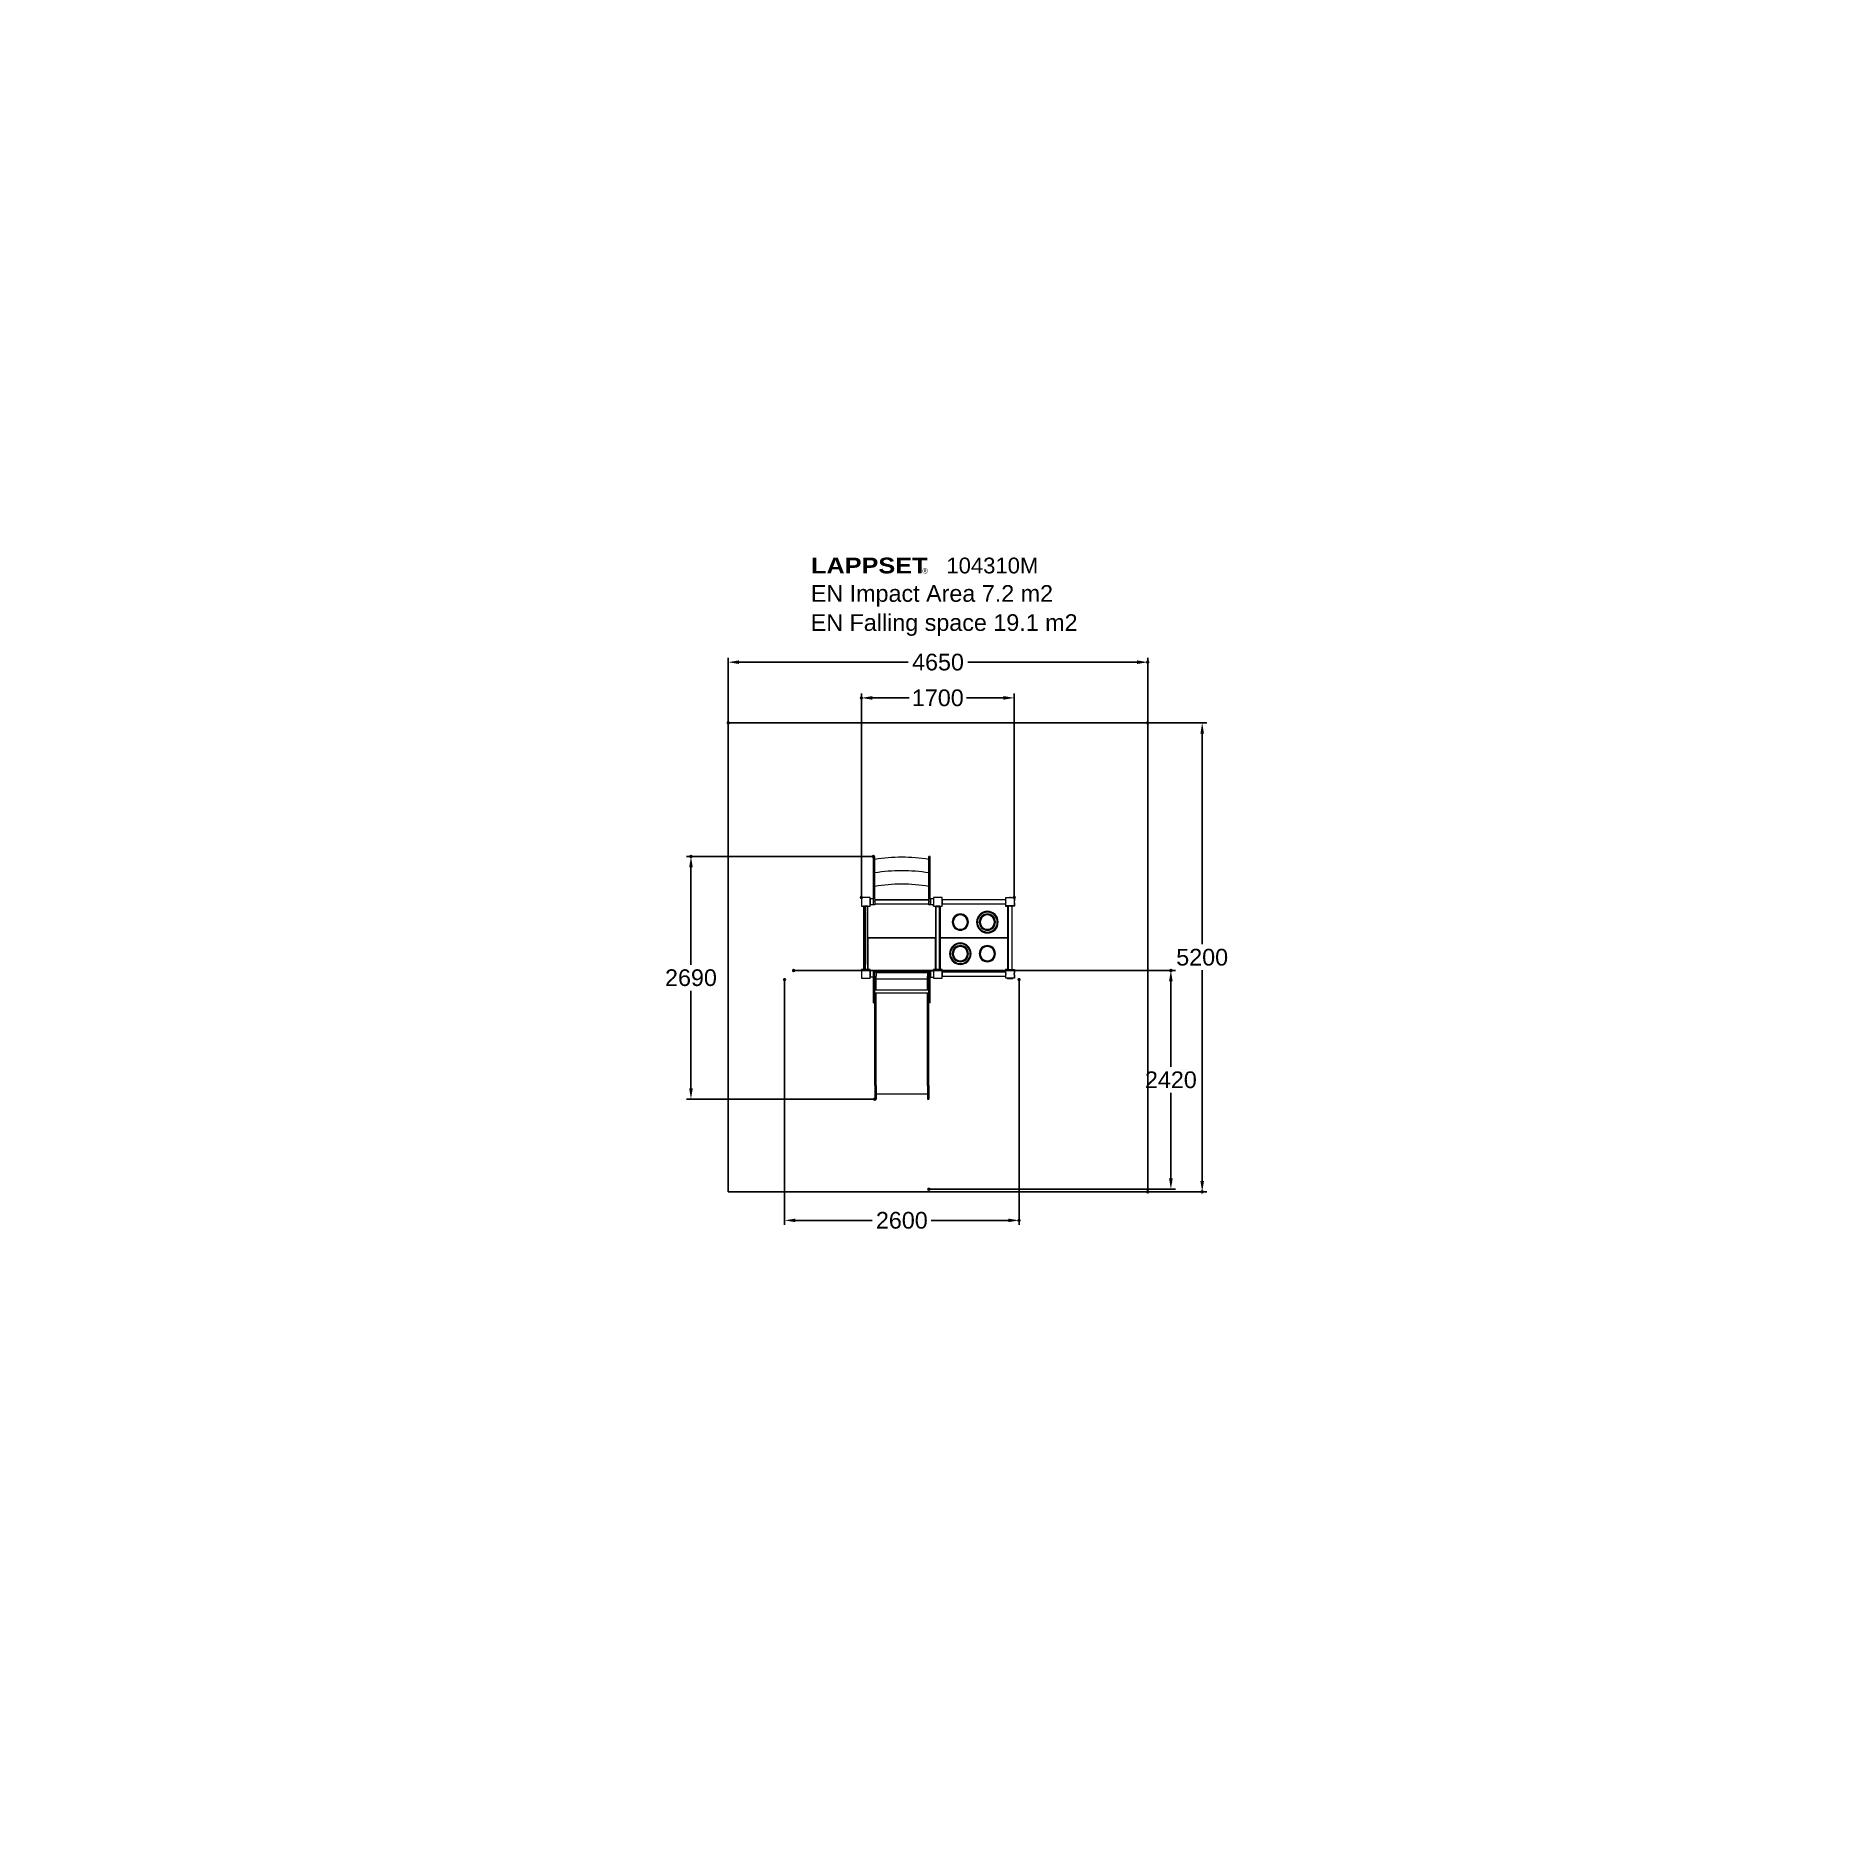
# Model space of a CAD drawing. Extents: x -10000 to 10000, y -10000 to 10000.
import ezdxf

# ---------------------------------------------------------------- set-up
doc = ezdxf.new("R2010")
doc.units = 0
doc.header["$LTSCALE"] = 5
doc.header["$PDMODE"] = 33
doc.header["$PDSIZE"] = 20
for name, color, linetype in [('Lg_txt', 4, 'CONTINUOUS'), ('REFERENCE', 9, 'CONTINUOUS'), ('REVIEW_REQUIRED', 30, 'CONTINUOUS')]:
    doc.layers.add(name, color=color, linetype=linetype)
doc.styles.add('LG1', font='arial.ttf', dxfattribs={"height": 185})
doc.styles.add('LG2', font='ariblk.ttf', dxfattribs={"height": 185})
doc.dimstyles.new('LG_DIM', dxfattribs={"dimtxt": 185, "dimasz": 120, "dimexe": 50, "dimexo": 1, "dimgap": 50, "dimtad": 1, "dimdec": 0, "dimrnd": 10, "dimtxsty": 'LG1', "dimcen": 2.5, "dimclrt": 4, "dimadec": 4, "dimazin": 3, "dimtfac": 1, "dimtdec": 0, "dimtmove": 0, "dimatfit": 3, "dimarcsym": 0})

# ---------------------------------------------------------------- blocks, each defined once
blk = doc.blocks.new('prodnum')
at = {"layer": 'REVIEW_REQUIRED'}
for s, height, style, p in [('LAPPSET', 175, 'LG2', (0, 0)), ('®', 60, 'LG1', (1233, -2))]:
    blk.add_text(s, height=height, dxfattribs=dict(at, style=style)).set_placement(p)
at = {"layer": 'REVIEW_REQUIRED', "style": 'LG1'}
blk.add_attdef('PRODNUM', (1500, 0), '', height=175, dxfattribs=at)
blk = doc.blocks.new('*D4')
at = {"layer": 'REFERENCE', "color": 0}
for p in [(-1701, -461), (899, -461), (899, -3131)]:
    blk.add_point(p, dxfattribs=at)
at = {"layer": 'REVIEW_REQUIRED', "color": 0, "lineweight": -2}
for p, q in [((-1701, -462), (-1701, -3181)), ((899, -462), (899, -3181)), ((-1581, -3131), (-729, -3131)), ((779, -3131), (-74, -3131))]:
    blk.add_line(p, q, dxfattribs=at)
at = {"layer": 'REVIEW_REQUIRED', "color": 0}
for points in [[(-1581, -3111), (-1581, -3151), (-1701, -3131)], [(779, -3151), (779, -3111), (899, -3131)]]:
    blk.add_solid(points, dxfattribs=at)
at = {"layer": 'REVIEW_REQUIRED', "color": 4, "insert": (-401, -3131), "char_height": 185, "attachment_point": 5, "style": 'LG1'}
blk.add_mtext('\\A1;2600', dxfattribs=at)
blk = doc.blocks.new('*D5')
at = {"layer": 'REFERENCE', "color": 0}
for p in [(-1601, -361), (2582, -361), (-101, -2786)]:
    blk.add_point(p, dxfattribs=at)
at = {"layer": 'REVIEW_REQUIRED', "color": 0, "lineweight": -2}
for p, q in [((-1600, -361), (2632, -361)), ((2582, -481), (2582, -1429)), ((2582, -2666), (2582, -1718)), ((-100, -2786), (2632, -2786))]:
    blk.add_line(p, q, dxfattribs=at)
at = {"layer": 'REVIEW_REQUIRED', "color": 0}
for points in [[(2602, -481), (2562, -481), (2582, -361)], [(2562, -2666), (2602, -2666), (2582, -2786)]]:
    blk.add_solid(points, dxfattribs=at)
at = {"layer": 'REVIEW_REQUIRED', "color": 4, "insert": (2582, -1573), "char_height": 185, "attachment_point": 5, "style": 'LG1'}
blk.add_mtext('\\A1;2420', dxfattribs=at)
blk = doc.blocks.new('*D6')
at = {"layer": 'REFERENCE', "color": 0}
for p in [(-2739, 904), (-716, 904), (-701, -1787)]:
    blk.add_point(p, dxfattribs=at)
at = {"layer": 'REVIEW_REQUIRED', "color": 0, "lineweight": -2}
for p, q in [((-717, 904), (-2789, 904)), ((-2739, 784), (-2739, -297)), ((-2739, -1667), (-2739, -586)), ((-702, -1787), (-2789, -1787))]:
    blk.add_line(p, q, dxfattribs=at)
at = {"layer": 'REVIEW_REQUIRED', "color": 0}
for points in [[(-2719, 784), (-2759, 784), (-2739, 904)], [(-2759, -1667), (-2719, -1667), (-2739, -1787)]]:
    blk.add_solid(points, dxfattribs=at)
at = {"layer": 'REVIEW_REQUIRED', "color": 4, "insert": (-2739, -441), "char_height": 185, "attachment_point": 5, "style": 'LG1'}
blk.add_mtext('\\A1;2690', dxfattribs=at)
blk = doc.blocks.new('*D7')
at = {"layer": 'REFERENCE', "color": 0}
for p in [(-849, 2662), (-849, 449), (846, 449)]:
    blk.add_point(p, dxfattribs=at)
at = {"layer": 'REVIEW_REQUIRED', "color": 0, "lineweight": -2}
for p, q in [((-849, 450), (-849, 2712)), ((-729, 2662), (-319, 2662)), ((726, 2662), (315, 2662)), ((846, 450), (846, 2712))]:
    blk.add_line(p, q, dxfattribs=at)
at = {"layer": 'REVIEW_REQUIRED', "color": 0}
for points in [[(-729, 2682), (-729, 2642), (-849, 2662)], [(726, 2642), (726, 2682), (846, 2662)]]:
    blk.add_solid(points, dxfattribs=at)
at = {"layer": 'REVIEW_REQUIRED', "color": 4, "insert": (-2, 2662), "char_height": 185, "attachment_point": 5, "style": 'LG1'}
blk.add_mtext('\\A1;1700', dxfattribs=at)
blk = doc.blocks.new('104310ML')
at = {"layer": 'REVIEW_REQUIRED', "color": 40, "linetype": 'Continuous', "lineweight": 0}
for p, q in [((100, 1303), (85, 1303)), ((85, 1250), (85, 1303)), ((85, 834), (85, 1250)), ((100, 1250), (100, 1303)), ((100, 834), (100, 1250)), ((715, 1303), (700, 1303)), ((700, 1250), (700, 1303)), ((700, 834), (700, 1250)), ((715, 1250), (715, 1303)), ((715, 834), (715, 1250)), ((100, 1121), (103, 1121)), ((697, 1121), (700, 1121)), ((48, 848), (-48, 848)), ((-48, 848), (-48, 752)), ((48, 752), (48, 848)), ((48, 835), (48, 765)), ((83, 835), (48, 835)), ((83, 835), (83, 765)), ((85, 822), (83, 822)), ((85, 810), (85, 834)), ((85, 810), (85, 805)), ((85, 765), (85, 805)), ((100, 972), (103, 972)), ((100, 834), (100, 810)), ((100, 823), (700, 823)), ((700, 822), (100, 822)), ((100, 810), (100, 805)), ((100, 805), (100, 765)), ((697, 972), (700, 972)), ((700, 810), (700, 834)), ((700, 810), (700, 805)), ((700, 765), (700, 805)), ((715, 834), (715, 810)), ((717, 822), (715, 822)), ((715, 810), (715, 805)), ((715, 805), (715, 765)), ((717, 835), (717, 765)), ((752, 835), (717, 835)), ((848, 848), (752, 848)), ((752, 848), (752, 752)), ((752, 835), (752, 765)), ((848, 752), (848, 848)), ((1552, 822), (848, 822)), ((848, 822), (848, 778)), ((1552, 811), (1552, 848)), ((1552, 848), (1589, 848)), ((1552, 778), (1552, 822)), ((1554, 762), (1554, 839)), ((1562, 847), (1638, 847)), ((1611, 848), (1648, 848)), ((1646, 839), (1646, 762)), ((1648, 848), (1648, 811)), ((-48, 752), (48, 752)), ((-23, 752), (-23, 48)), ((22, 752), (-23, 752)), ((-14, 748), (-12, 748)), ((-14, 748), (-14, 748)), ((-14, 724), (-14, 748)), ((-14, 724), (-12, 724)), ((-14, 715), (-14, 724)), ((-14, 715), (-12, 715)), ((-14, 715), (-14, 701)), ((-14, 701), (-12, 701)), ((-12, 751), (-12, 751)), ((-12, 751), (-11, 751)), ((-12, 746), (-12, 748)), ((-12, 748), (-12, 748)), ((-12, 746), (-12, 746)), ((-12, 746), (-12, 724)), ((-12, 746), (-2, 746)), ((-12, 724), (-12, 693)), ((-12, 724), (-2, 724)), ((-12, 684), (-12, 693)), ((-12, 684), (-12, 116)), ((8, 751), (-11, 751)), ((8, 749), (-11, 749)), ((-2, 749), (-2, 746)), ((-2, 746), (-2, 724)), ((-2, 724), (-2, 693)), ((-2, 684), (-2, 693)), ((-2, 684), (-2, 116)), ((8, 749), (8, 751)), ((18, 751), (8, 751)), ((18, 749), (8, 749)), ((18, 749), (18, 751)), ((22, 48), (22, 752)), ((25, 725), (22, 725)), ((25, 401), (25, 752)), ((48, 776), (48, 776)), ((83, 765), (48, 765)), ((83, 778), (85, 778)), ((83, 776), (85, 776)), ((100, 765), (85, 765)), ((100, 778), (700, 778)), ((100, 776), (700, 776)), ((715, 765), (700, 765)), ((715, 778), (717, 778)), ((715, 776), (717, 776)), ((752, 765), (717, 765)), ((752, 753), (752, 765)), ((752, 753), (752, 753)), ((752, 752), (848, 752)), ((775, 752), (775, 401)), ((775, 725), (778, 725)), ((778, 752), (778, 48)), ((822, 752), (778, 752)), ((780, 751), (785, 751)), ((780, 746), (780, 751)), ((785, 746), (780, 746)), ((783, 52), (783, 746)), ((815, 751), (785, 751)), ((815, 746), (785, 746)), ((815, 751), (820, 751)), ((820, 746), (815, 746)), ((817, 52), (817, 746)), ((820, 751), (820, 746)), ((822, 48), (822, 752)), ((822, 725), (824, 725)), ((824, 752), (824, 400)), ((848, 778), (1552, 778)), ((1551, 775), (848, 775)), ((875, 775), (875, 778)), ((1525, 775), (1525, 778)), ((1551, 775), (1551, 752)), ((1551, 752), (1574, 752)), ((1552, 753), (1552, 789)), ((1589, 753), (1552, 753)), ((1638, 754), (1562, 754)), ((1574, 400), (1574, 752)), ((1574, 725), (1578, 725)), ((1578, 752), (1578, 48)), ((1622, 752), (1578, 752)), ((1648, 753), (1611, 753)), ((1622, 48), (1622, 752)), ((1648, 789), (1648, 753)), ((775, 401), (25, 401)), ((54, 401), (54, 399)), ((746, 399), (746, 401)), ((824, 400), (1574, 400)), ((824, 400), (824, 48)), ((1574, 400), (824, 400)), ((1574, 48), (1574, 400)), ((25, 399), (25, 48)), ((775, 399), (25, 399)), ((775, 48), (775, 399)), ((48, 48), (-48, 48)), ((-48, 48), (-48, -48)), ((-23, 48), (22, 48)), ((-14, 99), (-14, 85)), ((-14, 99), (-12, 99)), ((-12, 85), (-14, 85)), ((-14, 76), (-14, 85)), ((-14, 76), (-12, 76)), ((-14, 52), (-14, 76)), ((-14, 52), (-12, 52)), ((-14, 52), (-14, 52)), ((-12, 116), (-12, 107)), ((-12, 76), (-12, 107)), ((-12, 54), (-12, 76)), ((-12, 76), (-2, 76)), ((-12, 52), (-12, 54)), ((-12, 54), (-12, 54)), ((-12, 54), (-2, 54)), ((-12, 52), (-12, 52)), ((-12, 49), (-11, 49)), ((-12, 49), (-12, 49)), ((-11, 51), (8, 51)), ((-11, 49), (8, 49)), ((-2, 116), (-2, 107)), ((-2, 76), (-2, 107)), ((-2, 54), (-2, 76)), ((-2, 51), (-2, 54)), ((8, 51), (8, 49)), ((8, 51), (18, 51)), ((8, 49), (18, 49)), ((18, 51), (18, 49)), ((25, 75), (22, 75)), ((48, -48), (48, 48)), ((48, 35), (48, -35)), ((83, 35), (48, 35)), ((48, 24), (48, 24)), ((83, 35), (83, -35)), ((83, 24), (85, 24)), ((85, 22), (83, 22)), ((85, 9), (85, 24)), ((85, 24), (100, 24)), ((85, -259), (85, 9)), ((100, 24), (115, 24)), ((100, 9), (100, 24)), ((100, -259), (100, 9)), ((115, 24), (115, 9)), ((115, 24), (685, 24)), ((685, 22), (115, 22)), ((115, 15), (685, 15)), ((115, 9), (115, -23)), ((685, 24), (700, 24)), ((685, 9), (685, 24)), ((685, 9), (685, -23)), ((715, 24), (700, 24)), ((700, 9), (700, 24)), ((700, -259), (700, 9)), ((715, 24), (717, 24)), ((715, 9), (715, 24)), ((717, 22), (715, 22)), ((715, -259), (715, 9)), ((717, 35), (717, -35)), ((717, 35), (752, 35)), ((848, 48), (752, 48)), ((752, 48), (752, -48)), ((752, 47), (752, 47)), ((752, 47), (752, 35)), ((752, 35), (752, -35)), ((778, 75), (775, 75)), ((778, 48), (780, 48)), ((780, 48), (780, 52)), ((780, 52), (785, 52)), ((785, 52), (815, 52)), ((815, 52), (820, 52)), ((820, 52), (820, 48)), ((820, 48), (822, 48)), ((824, 75), (822, 75)), ((847, 48), (824, 48)), ((847, 48), (847, 48)), ((848, -48), (848, 48)), ((848, 25), (1551, 25)), ((1552, 22), (848, 22)), ((848, 22), (848, -23)), ((875, 22), (875, 25)), ((1525, 25), (1525, 22)), ((1574, 48), (1551, 48)), ((1551, 48), (1551, 25)), ((1552, 11), (1552, 48)), ((1552, 48), (1589, 48)), ((1552, -23), (1552, 22)), ((1554, -38), (1554, 39)), ((1562, 47), (1638, 47)), ((1574, 75), (1578, 75)), ((1578, 48), (1622, 48)), ((1611, 48), (1648, 48)), ((1646, 39), (1646, -38)), ((1648, 48), (1648, 11)), ((-48, -48), (48, -48)), ((83, -35), (48, -35)), ((83, -23), (85, -23)), ((698, -181), (100, -181)), ((115, -181), (115, -23)), ((115, -52), (685, -52)), ((685, -181), (685, -23)), ((698, -181), (698, -210)), ((715, -23), (717, -23)), ((717, -35), (752, -35)), ((752, -48), (848, -48)), ((848, -23), (1552, -23)), ((1552, -47), (1552, -11)), ((1589, -47), (1552, -47)), ((1638, -46), (1562, -46)), ((1568, -47), (1568, -49)), ((1568, -49), (1632, -49)), ((1611, -47), (1589, -47)), ((1648, -47), (1611, -47)), ((1632, -47), (1632, -49)), ((1648, -11), (1648, -47)), ((85, -319), (85, -259)), ((85, -319), (100, -319)), ((698, -211), (100, -211)), ((100, -319), (100, -259)), ((100, -1236), (100, -319)), ((115, -1236), (115, -211)), ((685, -1236), (685, -211)), ((698, -210), (698, -211)), ((700, -319), (700, -259)), ((700, -1236), (700, -319)), ((715, -319), (700, -319)), ((715, -319), (715, -259)), ((100, -1236), (100, -1387)), ((100, -1388), (100, -1387)), ((100, -1388), (115, -1388)), ((115, -1236), (115, -1387)), ((115, -1328), (685, -1328)), ((115, -1387), (115, -1388)), ((685, -1236), (685, -1387)), ((685, -1388), (685, -1387)), ((685, -1388), (700, -1388)), ((700, -1236), (700, -1387)), ((700, -1387), (700, -1388))]:
    blk.add_line(p, q, dxfattribs=at)
for centre, radius, start, end in [((400, -542), 1836, 90, 99.4042), ((400, -542), 1836, 80.5958, 90), ((400, -691), 1836, 90, 99.4042), ((400, -691), 1836, 80.5958, 90), ((400, -840), 1836, 90, 99.4042), ((400, -840), 1836, 80.5958, 90), ((1560, 811), 8, 180, 208.955), ((1562, 839), 8, 90, 180), ((1589, 840), 8, 61.045, 90), ((1611, 840), 8, 90, 118.955), ((1638, 839), 8, 0, 90), ((1640, 811), 8, 331.045, 0), ((-11, 748), 3, 90, 180), ((-11, 748), 1, 90, 180), ((1049, 575), 90, 90, 270), ((1049, 575), 79.5, 90, 270), ((1049, 575), 90, 270, 90), ((1049, 575), 79.5, 270, 90), ((1349, 575), 120, 90, 270), ((1349, 575), 110, 90, 270), ((1349, 575), 90, 90, 270), ((1349, 575), 79.5, 90, 270), ((1349, 575), 120, 270, 90), ((1349, 575), 110, 270, 90), ((1349, 575), 90, 270, 90), ((1349, 575), 79.5, 270, 90), ((1560, 789), 8, 151.045, 180), ((1562, 762), 8, 180, 270), ((1589, 761), 8, 270, 298.955), ((1611, 761), 8, 241.045, 270), ((1638, 762), 8, 270, 0), ((1640, 789), 8, 0, 28.955), ((1049, 225), 120, 90, 270), ((1049, 225), 110, 90, 270), ((1049, 225), 90, 90, 270), ((1049, 225), 79.5, 90, 270), ((1049, 225), 120, 270, 90), ((1049, 225), 110, 270, 90), ((1049, 225), 90, 270, 90), ((1049, 225), 79.5, 270, 90), ((1349, 225), 90, 90, 270), ((1349, 225), 79.5, 90, 270), ((1349, 225), 90, 270, 90), ((1349, 225), 79.5, 270, 90), ((-11, 52), 3, 180, 270), ((-11, 52), 1, 180, 270), ((1560, 11), 8, 180, 208.955), ((1562, 39), 8, 90, 180), ((1589, 40), 8, 61.045, 90), ((1611, 40), 8, 90, 118.955), ((1638, 39), 8, 360, 90), ((1640, 11), 8, 331.045, 0), ((1560, -11), 8, 151.045, 180), ((1562, -38), 8, 180, 270), ((1589, -39), 8, 270, 298.955), ((1611, -39), 8, 241.045, 270), ((1638, -38), 8, 270, 0), ((1640, -11), 8, 0, 28.955)]:
    blk.add_arc(centre, radius, start, end, dxfattribs=at)
for points, knots in [([(-43, 843), (-43, 843), (-43, 843), (-44, 844), (-44, 844), (-46, 846), (-47, 847), (-48, 848), (-48, 848), (-48, 848)], [-0.054665, -0.054665, -0.054665, -0.054665, 0, 0, 2.886993, 2.886993, 9.76026, 9.76026, 14.748006, 14.748006, 14.748006, 14.748006]), ([(43, 843), (43, 843), (43, 843), (44, 844), (44, 844), (46, 846), (47, 847), (48, 848), (48, 848), (48, 848)], [-0.054665, -0.054665, -0.054665, -0.054665, 0, 0, 2.886993, 2.886993, 9.76026, 9.76026, 14.748006, 14.748006, 14.748006, 14.748006]), ([(757, 843), (757, 843), (757, 843), (756, 844), (756, 844), (754, 846), (753, 847), (752, 848), (752, 848), (752, 848)], [-0.054665, -0.054665, -0.054665, -0.054665, 0, 0, 2.886993, 2.886993, 9.76026, 9.76026, 14.748006, 14.748006, 14.748006, 14.748006]), ([(843, 843), (843, 843), (843, 843), (844, 844), (844, 844), (846, 846), (847, 847), (848, 848), (848, 848), (848, 848)], [-0.054665, -0.054665, -0.054665, -0.054665, 0, 0, 2.886993, 2.886993, 9.76026, 9.76026, 14.748006, 14.748006, 14.748006, 14.748006]), ([(-48, 752), (-48, 752), (-48, 752), (-47, 753), (-46, 754), (-44, 756), (-44, 756), (-43, 757), (-43, 757), (-43, 757)], [20.558259, 20.558259, 20.558259, 20.558259, 24.227592, 24.227592, 29.284044, 29.284044, 31.407917, 31.407917, 31.448132, 31.448132, 31.448132, 31.448132]), ([(43, 757), (43, 757), (43, 757), (44, 756), (44, 756), (46, 754), (47, 753), (48, 752), (48, 752), (48, 752)], [-0.054665, -0.054665, -0.054665, -0.054665, 0, 0, 2.886993, 2.886993, 9.76026, 9.76026, 14.748006, 14.748006, 14.748006, 14.748006]), ([(752, 752), (752, 752), (752, 752), (753, 753), (754, 754), (756, 756), (756, 756), (757, 757), (757, 757), (757, 757)], [20.558259, 20.558259, 20.558259, 20.558259, 24.227592, 24.227592, 29.284044, 29.284044, 31.407917, 31.407917, 31.448132, 31.448132, 31.448132, 31.448132]), ([(843, 757), (843, 757), (843, 757), (844, 756), (844, 756), (846, 754), (847, 753), (848, 752), (848, 752), (848, 752)], [-0.054665, -0.054665, -0.054665, -0.054665, 0, 0, 2.886993, 2.886993, 9.76026, 9.76026, 14.748006, 14.748006, 14.748006, 14.748006]), ([(-43, 43), (-43, 43), (-43, 43), (-44, 44), (-44, 44), (-46, 46), (-47, 47), (-48, 48), (-48, 48), (-48, 48)], [-0.054665, -0.054665, -0.054665, -0.054665, 0, 0, 2.886993, 2.886993, 9.76026, 9.76026, 14.748006, 14.748006, 14.748006, 14.748006]), ([(43, 43), (43, 43), (43, 43), (44, 44), (44, 44), (46, 46), (47, 47), (48, 48), (48, 48), (48, 48)], [-0.054665, -0.054665, -0.054665, -0.054665, 0, 0, 2.886993, 2.886993, 9.76026, 9.76026, 14.748006, 14.748006, 14.748006, 14.748006]), ([(757, 43), (757, 43), (757, 43), (756, 44), (756, 44), (754, 46), (753, 47), (752, 48), (752, 48), (752, 48)], [-0.054665, -0.054665, -0.054665, -0.054665, 0, 0, 2.886993, 2.886993, 9.76026, 9.76026, 14.748006, 14.748006, 14.748006, 14.748006]), ([(843, 43), (843, 43), (843, 43), (844, 44), (844, 44), (846, 46), (847, 47), (848, 48), (848, 48), (848, 48)], [-0.054665, -0.054665, -0.054665, -0.054665, 0, 0, 2.886993, 2.886993, 9.76026, 9.76026, 14.748006, 14.748006, 14.748006, 14.748006]), ([(-48, -48), (-48, -48), (-48, -48), (-47, -47), (-46, -46), (-44, -44), (-44, -44), (-43, -43), (-43, -43), (-43, -43)], [20.558259, 20.558259, 20.558259, 20.558259, 24.227592, 24.227592, 29.284044, 29.284044, 31.407917, 31.407917, 31.448132, 31.448132, 31.448132, 31.448132]), ([(43, -43), (43, -43), (43, -43), (44, -44), (44, -44), (46, -46), (47, -47), (48, -48), (48, -48), (48, -48)], [-0.054665, -0.054665, -0.054665, -0.054665, 0, 0, 2.886993, 2.886993, 9.76026, 9.76026, 14.748006, 14.748006, 14.748006, 14.748006]), ([(752, -48), (752, -48), (752, -48), (753, -47), (754, -46), (756, -44), (756, -44), (757, -43), (757, -43), (757, -43)], [20.558259, 20.558259, 20.558259, 20.558259, 24.227592, 24.227592, 29.284044, 29.284044, 31.407917, 31.407917, 31.448132, 31.448132, 31.448132, 31.448132]), ([(843, -43), (843, -43), (843, -43), (844, -44), (844, -44), (846, -46), (847, -47), (848, -48), (848, -48), (848, -48)], [-0.054665, -0.054665, -0.054665, -0.054665, 0, 0, 2.886993, 2.886993, 9.76026, 9.76026, 14.748006, 14.748006, 14.748006, 14.748006])]:
    blk.add_open_spline(points, degree=3, knots=knots, dxfattribs=at)
blk = doc.blocks.new('*D9')
at = {"layer": 'REFERENCE', "color": 0}
for p in [(2325, 3058), (-2325, 2386), (2325, 2386)]:
    blk.add_point(p, dxfattribs=at)
at = {"layer": 'REVIEW_REQUIRED', "color": 0, "lineweight": -2}
for p, q in [((-2325, 2387), (-2325, 3108)), ((-2205, 3058), (-329, 3058)), ((2205, 3058), (329, 3058)), ((2325, 2387), (2325, 3108))]:
    blk.add_line(p, q, dxfattribs=at)
at = {"layer": 'REVIEW_REQUIRED', "color": 0}
for points in [[(-2205, 3078), (-2205, 3038), (-2325, 3058)], [(2205, 3038), (2205, 3078), (2325, 3058)]]:
    blk.add_solid(points, dxfattribs=at)
at = {"layer": 'REVIEW_REQUIRED', "color": 4, "insert": (0, 3058), "char_height": 185, "attachment_point": 5, "style": 'LG1'}
blk.add_mtext('\\A1;4650', dxfattribs=at)
blk = doc.blocks.new('*D10')
at = {"layer": 'REFERENCE', "color": 0}
for p in [(2325, 2386), (2325, -2814), (2929, -2814)]:
    blk.add_point(p, dxfattribs=at)
at = {"layer": 'REVIEW_REQUIRED', "color": 0, "lineweight": -2}
for p, q in [((2326, 2386), (2979, 2386)), ((2929, 2266), (2929, -69)), ((2929, -2694), (2929, -358)), ((2326, -2814), (2979, -2814))]:
    blk.add_line(p, q, dxfattribs=at)
at = {"layer": 'REVIEW_REQUIRED', "color": 0}
for points in [[(2949, 2266), (2909, 2266), (2929, 2386)], [(2909, -2694), (2949, -2694), (2929, -2814)]]:
    blk.add_solid(points, dxfattribs=at)
at = {"layer": 'REVIEW_REQUIRED', "color": 4, "insert": (2929, -214), "char_height": 185, "attachment_point": 5, "style": 'LG1'}
blk.add_mtext('\\A1;5200', dxfattribs=at)

msp = doc.modelspace()

# ---------------------------------------------------------------- linework, layer by layer
at = {"layer": 'REFERENCE'}
msp.add_lwpolyline([(2325, 2386.4), (2325, -2813.6), (-2325, -2813.6), (-2325, 2386.4)], close=True, dxfattribs=at)
at = {"layer": 'REVIEW_REQUIRED', "invisible_edges": 15}
for points in [[(-10000, -10000, -5), (10000, -10000, -5), (10000, 10000, -5), (-10000, 10000, -5)], [(10000, 10000, -5), (10000, 10000, -2000), (-10000, 10000, -2000), (-10000, 10000, -5)], [(-10000, 10000, -2000), (-10000, 10000, -5), (-10000, -10000, -5), (-10000, -10000, -2000)], [(10000, -10000, -2000), (10000, -10000, -5), (10000, 10000, -5), (10000, 10000, -2000)], [(-10000, -10000, -5), (-10000, -10000, -2000), (10000, -10000, -2000), (10000, -10000, -5)]]:
    msp.add_3dface(points, dxfattribs=at)

# ---------------------------------------------------------------- block references
at = {"layer": 'REVIEW_REQUIRED'}
ref = msp.add_blockref('prodnum', (-1407.2, 4042.5), dxfattribs=at)
ref.add_attrib('PRODNUM', '104310M', (92.8, 4042.5), dxfattribs={"layer": 'Lg_txt', "height": 175, "style": 'LG1'})
msp.add_blockref('104310ML', (-801.5, -399), dxfattribs=at)

# ---------------------------------------------------------------- texts
at = {"layer": 'REVIEW_REQUIRED', "style": 'LG1'}
msp.add_text('EN Impact Area 7.2 m2', height=185, dxfattribs=at).set_placement((-1410.2, 3727.6))
at = {"layer": 'REVIEW_REQUIRED', "color": 52, "style": 'LG1'}
msp.add_text('EN Falling space 19.1 m2 ', height=185, dxfattribs=at).set_placement((-1411.3, 3404.9))

# ---------------------------------------------------------------- dimensions: what is measured, and where the dimension line sits
at = {"layer": 'REVIEW_REQUIRED'}
for base, p1, p2, angle, picture, middle in [((2325, 3058.5), (-2325, 2386.4), (2325, 2386.4), 0, '*D9', (0, 3058.5)), ((2928.8, -2813.6), (2325, 2386.4), (2325, -2813.6), 270, '*D10', (2928.8, -213.6))]:
    dim = msp.add_linear_dim(base=base, p1=p1, p2=p2, angle=angle, dimstyle='LG_DIM', override={"dimlfac": 1, "dimtxsty": 'LG1', "dimsah": 1, "dimtolj": 1}, dxfattribs=at)
    dim.commit()
    dim.dimension.update_dxf_attribs({"geometry": picture, "text_midpoint": middle})
dim = msp.add_linear_dim(base=(-849.4573, 2661.6436), p1=(846.0177, 448.5), p2=(-849.4573, 448.975), dimstyle='LG_DIM', dxfattribs=at)
dim.commit()
dim.dimension.update_dxf_attribs({"geometry": '*D7', "text_midpoint": (-1.7198, 2661.6436), "dimtype": 160})
for base, p1, p2, picture, middle in [((-2739.2, 904), (-701.5, -1786.9), (-716.5, 904), '*D6', (-2739.2, -441.4)), ((2581.9, -360.6), (-101.5, -2785.6, 0), (-1601.5, -360.6), '*D5', (2581.9, -1573.1))]:
    dim = msp.add_linear_dim(base=base, p1=p1, p2=p2, angle=90, dimstyle='LG_DIM', dxfattribs=at)
    dim.commit()
    dim.dimension.update_dxf_attribs({"geometry": picture, "text_midpoint": middle, "dimtype": 160})
at = {"layer": 'REVIEW_REQUIRED', "color": 4}
dim = msp.add_linear_dim(base=(898.5, -3131.2), p1=(-1701.5, -460.6), p2=(898.5, -460.6), dimstyle='LG_DIM', dxfattribs=at)
dim.commit()
dim.dimension.update_dxf_attribs({"geometry": '*D4', "text_midpoint": (-401.5, -3131.2), "dimtype": 160})

doc.saveas('drawing.dxf')
